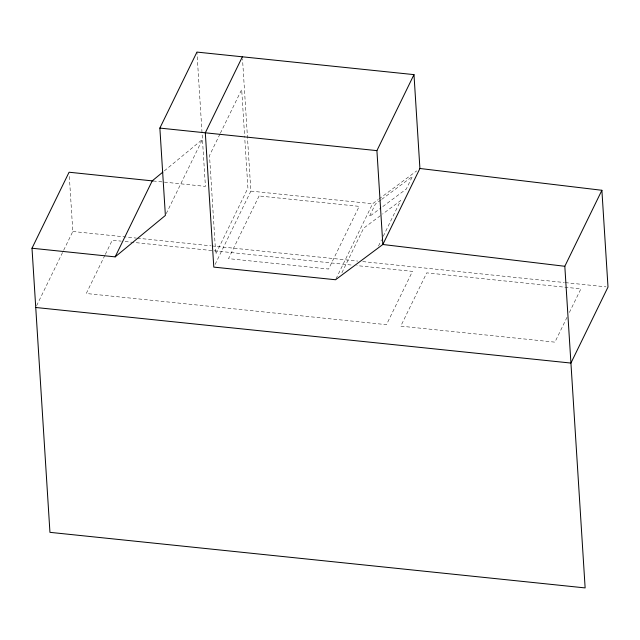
<?xml version="1.0" encoding="UTF-8"?>
<svg xmlns="http://www.w3.org/2000/svg" width="640" height="640" viewBox="0 0 640 640"><rect width="100%" height="100%" fill="white"/><g stroke="black" fill="none" stroke-linecap="round" stroke-linejoin="round"><path stroke-width="0.48" stroke-dasharray="3.2 2.4" d="M36.616 305.696L63.216 251.16M63.656 250.264L72.808 231.488L69.192 174.208M104.888 255.304L86.264 293.496L386.48 324.664L412.472 271.376L356.8 265.6M105.32 254.416L112.256 240.2L121.2 241.136M166.256 213.656L202.448 139.44L163.64 171.456M219.944 134.104L209.504 155.504L215.736 254.08L247.912 188.104L244.768 138.32M220.376 133.216L241.688 89.528L244.704 137.32M215.104 264.432L250.864 191.112L242.504 58.792M335.984 278.864L372.616 203.752L378.224 199.568M341.92 272.736L363.656 228.168L381.76 214.672M378.488 246.032L381.536 239.8M383.272 236.232L400.656 200.584L382.552 214.08M567.032 317.288L554.904 342.152L400.76 326.152L426.744 272.856L580.896 288.864L568.76 313.736M379.024 198.968L416.704 170.88M380.928 199.944L375.416 204.056L369.272 216.648L381.088 207.84M381.712 199.36L412.424 176.464L406.28 189.056L381.872 207.256M153.208 180.968L205.416 186.392L196.936 52.088M250.864 191.112L372.616 203.752M72.808 231.488L136.36 238.088M137.352 238.184L210.832 245.816M211.824 245.92L357.784 261.08M362.744 261.592L564.312 282.52M565.304 282.624L606.016 286.856M125.12 241.536L351.952 265.096M259.072 195.968L228.504 258.648L328.608 269.04L359.176 206.368L259.072 195.968"/><path stroke-width="0.96" d="M242.384 56.8L205.312 132.808L213.792 267.112L335.544 279.752L382.84 244.496L419.912 168.488L601.888 190.28L564.816 266.28L585.136 587.912L49.944 532.344L32 248.232L69.072 172.232L153.048 180.952M32 248.232L115.16 256.872L165.384 215.448L159.864 128.088L196.936 52.088L413.984 74.624L419.912 168.488M115.16 256.872L152.224 180.864L162.88 172.08M564.816 266.28L382.84 244.496L376.912 150.624L413.984 74.624M159.864 128.088L376.912 150.624M35.744 307.488L570.928 363.064L608 287.056L601.888 190.28"/></g></svg>
